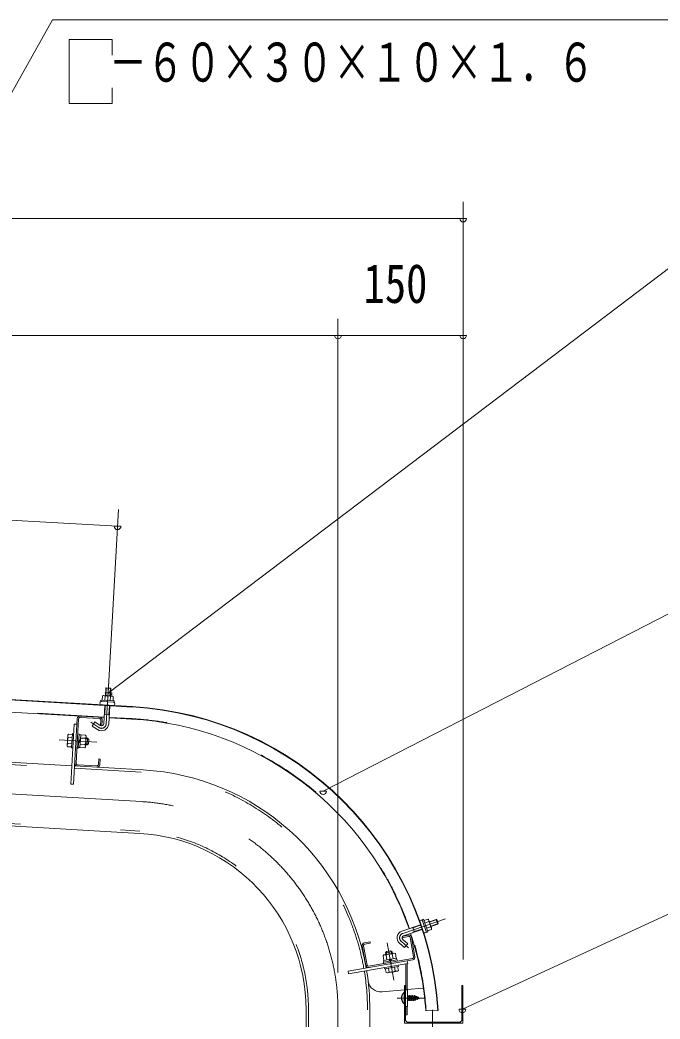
# Model space of a CAD drawing. Units: millimetres, scale not verified. Extents: x -22986 to 22989, y -10500 to 10500.
# Drawn here: x 16825 to 18743, y 5449 to 8445 of the extents above; entities that cross this region are included whole.
import ezdxf
from ezdxf.enums import TextEntityAlignment as Align

# ---------------------------------------------------------------- set-up
doc = ezdxf.new("R2010")
doc.units = ezdxf.units.MM
doc.header["$LTSCALE"] = 50
doc.linetypes.add('USER2', pattern=[10, 4, -6])
doc.linetypes.add('USER3', pattern=[24, 12, -5, 2, -5])
for name, color, linetype, lineweight in [('0-6_2-03BODL', 7, 'Continuous', 18), ('0-7_2-13HIDDEN', 3, 'USER2', 18), ('0-8_2-23CENTER', 3, 'USER3', 18), ('0-9_2-43THIN', 4, 'Continuous', 18), ('0-A_2-53DIM', 3, 'Continuous', 18)]:
    doc.layers.add(name, color=color, linetype=linetype, lineweight=lineweight)
doc.styles.add('ＭＳ ゴシック', font='')
doc.styles.get('ＭＳ ゴシック').set_extended_font_data('MS Gothic')

msp = doc.modelspace()

# ---------------------------------------------------------------- linework, layer by layer
at = {"layer": '0-6_2-03BODL'}
for p, q in [((17161.95, 6384.98), (14641.6, 6530.28)), ((14641.68, 6531.59), (17162.01, 6386.18)), ((17081.81, 6440.99), (17096.76, 6440.16)), ((15750.22, 6430.02), (17076.77, 6353.53)), ((17079.09, 6405.05), (17079.8, 6417.79)), ((17096.05, 6416.91), (17095.34, 6404.08)), ((17075.69, 6334.67), (17078.88, 6389.74)), ((17093.82, 6388.91), (17090.64, 6333.85)), ((17063.58, 6350.32), (17004.61, 6353.76)), ((17077.31, 6362.85), (17092.26, 6361.93)), ((17091.71, 6352.7), (17159.84, 6348.77)), ((16987.46, 6333.71), (16995.45, 6333.25)), ((17000.45, 6350), (16992.68, 6216.2)), ((16981.11, 6293.31), (16969.17, 6294.05)), ((17020.62, 6291.13), (17006.09, 6291.87)), ((17006.62, 6301.3), (17021.16, 6300.45)), ((17027.32, 6291.28), (17022.31, 6291.59)), ((16980.25, 6208.91), (15646.72, 6285.77)), ((16968.09, 6275.3), (16980.02, 6274.66)), ((16999.34, 6261.59), (16995.33, 6261.83)), ((17004.39, 6263.08), (16999.47, 6263.39)), ((17000.32, 6277.84), (17005.54, 6282.54)), ((17005.85, 6287.56), (17000.52, 6282.85)), ((17005, 6273.21), (17019.54, 6272.37)), ((17028.8, 6273.73), (17021.37, 6274.14)), ((17022.2, 6289.08), (17029.72, 6288.68)), ((16988.27, 6208.42), (17194.11, 6196.57)), ((16996.44, 6211.94), (17055.42, 6208.6)), ((17183.11, 6006.11), (15627.75, 6095.83)), ((18024.92, 5732.17), (17969.5, 5713.33)), ((18006.82, 5710.22), (18002.02, 5724.36)), ((18050.1, 5741.35), (18037.98, 5737.26)), ((18043.17, 5721.87), (18055.29, 5725.96)), ((18072.41, 5748.21), (18051.54, 5741.17)), ((17989.59, 5697.05), (17972.89, 5694.05)), ((17974.29, 5699.2), (18029.73, 5717.96)), ((18004.49, 5635.75), (17994.29, 5693.85)), ((17998.19, 5694.55), (18008.39, 5636.35)), ((17860.69, 5610.35), (17850.49, 5668.45)), ((17854.39, 5669.15), (17864.69, 5611.05)), ((17873.69, 5680.65), (17856.99, 5677.75)), ((17976.83, 5663.86), (17962.1, 5676.78)), ((17939.89, 5650.95), (17920.19, 5647.45)), ((17924.49, 5626.65), (17921.99, 5640.95)), ((17922.19, 5650.35), (17923.49, 5643.05)), ((17938.29, 5645.65), (17936.99, 5652.95)), ((17940.39, 5644.25), (17942.89, 5629.95)), ((17869.29, 5607.85), (18001.29, 5631.06)), ((17928.79, 5602.05), (17930.89, 5590.25)), ((17929.69, 5622.55), (17933.69, 5628.35)), ((17938.59, 5629.15), (17934.59, 5623.35)), ((17949.39, 5593.45), (17947.29, 5605.35)), ((17958.59, 5595.15), (17956.49, 5606.95)), ((17958.99, 5607.35), (17958.29, 5611.35)), ((17981.49, 5537.25), (17981.49, 5615.35)), ((17985.19, 5616.05), (17985.19, 5537.25)), ((17985.19, 5537.65), (18032.29, 5541.95)), ((17909.99, 5530.86), (17977.19, 5536.95)), ((17986.79, 5518.25), (17986.44, 5519.13)), ((17996.99, 5519.75), (17999.69, 5504.75)), ((18000.59, 5518.25), (18003.29, 5506.25)), ((18003.89, 5504.75), (18001.19, 5519.75)), ((18002.39, 5519.75), (18005.09, 5504.75)), ((18005.69, 5506.25), (18002.99, 5518.25)), ((18005.99, 5518.25), (18006.59, 5519.75)), ((18007.79, 5519.63), (18010.49, 5505.96)), ((18016.79, 5514.41), (18013.72, 5515.64)), ((18022.19, 5512.25), (18019.69, 5513.25)), ((18020.57, 5511.61), (18022.19, 5512.25)), ((17986.44, 5506.25), (17987.09, 5506.25)), ((17987.69, 5504.75), (17988.89, 5504.75)), ((17989.49, 5506.25), (17992.49, 5506.25)), ((17993.09, 5504.75), (17994.29, 5504.75)), ((17998.49, 5504.75), (17997.89, 5506.25)), ((18011.09, 5507.81), (18014.09, 5509.01)), ((17682.31, 5477.35), (17682.31, 4609.93)), ((17873.06, 4609.93), (17873.06, 5477.35)), ((18040.62, 5473.84), (18078.11, 5475.28))]:
    msp.add_line(p, q, dxfattribs=at)
for points in [[(17080.56, 6419.02), (17081.81, 6440.99), (17083.17, 6442.24), (17095.6, 6441.52), (17096.76, 6440.16), (17095.5, 6418.19)], [(17103.47, 6403.59), (17104.17, 6416.43), (17102.02, 6417.74), (17073.94, 6419.37), (17071.78, 6418.28), (17070.97, 6405.44)], [(16987.46, 6333.71), (16977.06, 6154.01), (16985.08, 6153.55), (16996.44, 6350.24)], [(17065.48, 6329.58), (17049.26, 6340.26), (17041.03, 6327.74), (17057.26, 6317.05)], [(17071.36, 6345.92), (17070.31, 6328.86), (17066.3, 6329.11), (17067.35, 6346.06)], [(16979.49, 6265.23), (16967.55, 6265.97), (16965.93, 6269.01), (16967.83, 6300.51), (16969.71, 6303.38), (16981.65, 6302.74)], [(16985.76, 6305), (16981.85, 6305.25), (16979.38, 6262.82), (16983.39, 6262.58)], [(16999.34, 6261.59), (17001.82, 6304.01), (16997.8, 6304.26)], [(17001.68, 6302.31), (17006.69, 6302), (17004.39, 6263.08)], [(17021.16, 6300.45), (17022.69, 6297.31), (17020.89, 6265.92), (17019, 6262.94), (17004.46, 6263.79)], [(17021.17, 6271.63), (17026.19, 6271.32), (17027.32, 6291.28), (17030.88, 6287.32), (17030.15, 6274.88), (17026.19, 6271.32)], [(17059.58, 6212.36), (17060.63, 6229.32), (17064.54, 6229.07), (17063.59, 6212.12)], [(18035.38, 5744.96), (18047.5, 5749.04), (18049.37, 5747.41), (18058.42, 5720.77), (18057.99, 5718.28), (18045.77, 5714.18)], [(18056.36, 5726.93), (18077.21, 5734.08), (18077.99, 5735.61), (18073.95, 5747.44), (18072.41, 5748.21), (18077.21, 5734.08)], [(17972.89, 5694.05), (17972.19, 5698.05), (17988.89, 5700.95)], [(17857.69, 5673.75), (17874.39, 5676.76), (17873.69, 5680.65)], [(17972.01, 5688.01), (17986.73, 5675.2), (17976.83, 5663.86)], [(17952.19, 5631.55), (17949.69, 5645.85), (17946.39, 5647.05), (17915.39, 5641.55), (17912.69, 5639.35), (17915.19, 5625.05)], [(17915.39, 5619.95), (17914.49, 5624.95), (17952.89, 5631.65), (17953.79, 5626.75)], [(17920.99, 5642.55), (17920.19, 5647.45), (17923.19, 5651.85), (17935.49, 5654.05), (17939.89, 5650.95), (17940.69, 5646.05)], [(18001.99, 5627.15), (17807.89, 5592.95), (17809.29, 5585.05), (17986.59, 5616.25), (17985.19, 5624.15)], [(17956.19, 5623.15), (17955.49, 5627.05), (17913.69, 5619.65), (17914.29, 5615.75)], [(17958.99, 5607.35), (17917.09, 5599.95), (17916.39, 5603.95)], [(17919.59, 5600.45), (17921.69, 5588.55), (17924.89, 5587.45), (17955.89, 5592.85), (17958.59, 5595.15)], [(17977.19, 5494.55), (17976.14, 5494.55), (17976.14, 5529.95), (17977.19, 5529.95)], [(17980.19, 5537.25), (17986.49, 5537.25), (17986.49, 5487.26), (17980.19, 5487.26)], [(17989.79, 5518.25), (17986.79, 5518.25), (17989.49, 5506.25), (17988.89, 5504.75), (17986.44, 5518.36)], [(17986.44, 5511.7), (17987.69, 5504.75), (17987.09, 5506.25), (17986.44, 5509.15)], [(18011.39, 5516.57), (18008.39, 5517.77), (18007.79, 5519.63), (18006.59, 5519.75), (18009.29, 5505.48), (18008.69, 5506.85), (18005.99, 5518.25), (18002.99, 5518.25), (18002.39, 5519.75), (18001.19, 5519.75), (18000.59, 5518.25), (17997.59, 5518.25), (18000.29, 5506.25), (17999.69, 5504.75), (17998.49, 5504.75), (17995.79, 5519.75), (17995.19, 5518.25), (17992.19, 5518.25), (17991.59, 5519.75), (17990.39, 5519.75), (17993.09, 5504.75), (17992.49, 5506.25), (17989.79, 5518.25), (17990.39, 5519.75)], [(17991.59, 5519.75), (17994.29, 5504.75), (17994.89, 5506.25), (17992.19, 5518.25)], [(17994.89, 5506.25), (17997.89, 5506.25), (17995.19, 5518.25)], [(17995.79, 5519.75), (17996.99, 5519.75), (17997.59, 5518.25)], [(18009.29, 5505.48), (18010.49, 5505.96), (18011.09, 5507.81), (18008.39, 5517.77)], [(18014.69, 5507.64), (18014.09, 5509.01), (18011.39, 5516.57), (18011.99, 5517.95)], [(18016.49, 5509.97), (18015.89, 5508.12), (18013.19, 5517.47), (18011.99, 5517.95), (18014.69, 5507.64), (18015.89, 5508.12)], [(18013.79, 5515.61), (18016.49, 5509.97), (18019.47, 5511.17)], [(18019.49, 5511.17), (18016.79, 5514.41), (18017.39, 5515.79), (18018.59, 5515.31), (18021.29, 5510.28), (18020.09, 5509.8), (18017.39, 5515.79)], [(17981.49, 5487.26), (17981.49, 5461.65), (17985.19, 5461.65), (17985.19, 5487.26)], [(18000.29, 5506.25), (18003.29, 5506.25), (18003.89, 5504.75), (18005.09, 5504.75), (18005.69, 5506.25), (18007.19, 5506.25), (18008.69, 5506.85)]]:
    msp.add_lwpolyline(points, dxfattribs=at)
for points in [[(17106.93, 6399.42), (17067.01, 6401.69), (17067.26, 6405.7), (17107.18, 6403.43)], [(18047.02, 5710.63), (18034.12, 5748.51), (18030.38, 5747.22), (18043.27, 5709.34)], [(17980.19, 5549.75), (17977.19, 5549.75), (17977.19, 5437.25), (18152.19, 5437.25), (18152.19, 5549.75), (18149.19, 5549.75), (18149.19, 5445.25), (18144.19, 5440.25), (17985.19, 5440.25), (17980.19, 5445.25)]]:
    msp.add_lwpolyline(points, close=True, dxfattribs=at)
for centre, radius, start, end in [((17075.42, 6412.12), 7.2, 52.31573, 112.31573), ((17086.51, 6391.73), 26.9, 69.11203, 104.28795), ((17099.79, 6410.75), 7.2, 61.08424, 121.08424), ((17069.21, 6396.57), 5, 86.6998, 266.69981), ((17104.21, 6394.51), 5, 266.70062, 86.70061), ((17105.11, 5412.89), 973.75, 3.66928, 86.7), ((17105.11, 5412.89), 975, 3.66928, 86.7), ((17004.46, 6349.75), 8, 86.6973, 176.70264), ((17004.46, 6349.75), 4, 86.6973, 176.6973), ((17063.34, 6346.31), 8, 356.70145, 86.70122), ((17069.07, 6335.12), 21.5, 236.7, 356.7), ((17063.34, 6346.31), 4, 356.70923, 86.70122), ((17069.07, 6335.12), 6.6, 236.7, 356.7), ((17105.11, 5412.89), 937.5, 19.15445, 86.7), ((16993, 6283.26), 26.1, 155.67365, 197.72446), ((16974.91, 6298.38), 7.2, 176.69905, 217.42587), ((16995.71, 6283.17), 26.1, 335.67365, 17.72446), ((17015.43, 6296.13), 7.2, 315.97221, 356.69905), ((16973.29, 6270.29), 7.2, 135.97223, 176.69905), ((17013.81, 6267.95), 7.2, 356.69907, 37.42587), ((16996.69, 6215.95), 8, 176.6973, 266.68846), ((16996.69, 6215.95), 4, 176.6973, 266.68846), ((17055.57, 6212.51), 8, 266.69951, 356.70207), ((17055.57, 6212.51), 4, 266.69951, 356.70921), ((17152.69, 5477.35), 720.4, 9.99998, 86.70386), ((17152.69, 5477.35), 529.6, 0, 86.70386), ((18027.62, 5741.6), 4.42, 18.80226, 199.61011), ((18043.22, 5743.33), 7.2, 344.33989, 44.33989), ((18028.45, 5725.48), 26.9, 1.13916, 36.31508), ((18051.01, 5720.24), 7.2, 353.10841, 53.1084), ((17976.42, 5692.94), 21.5, 108.72787, 228.72787), ((17976.42, 5692.94), 6.6, 108.72173, 228.72173), ((17990.29, 5693.15), 8, 10.0014, 100.00119), ((17990.29, 5693.15), 4, 10.0014, 99.99344), ((17105.11, 5412.89), 937.5, 3.72806, 18.24078), ((18037.63, 5712.11), 4.45, 197.78821, 18.80226), ((17858.39, 5669.85), 8, 100.00056, 190.00311), ((17858.39, 5669.85), 4, 99.99344, 190.00311), ((17918.29, 5634.75), 7.2, 59.27232, 99.99915), ((17935.39, 5618.55), 26.1, 78.97723, 121.02805), ((17945.99, 5639.65), 7.2, 99.99915, 140.72595), ((18000.59, 5635.05), 4, 280.00536, 10.00534), ((18000.59, 5635.05), 8, 280, 10.00534), ((17868.59, 5611.75), 8, 190.00107, 280.00534), ((17868.59, 5611.75), 4, 190.01419, 280.00534), ((17152.69, 5477.35), 720.4, 0, 9.36368), ((17925.29, 5594.75), 7.2, 280.00275, 320.72954), ((17935.89, 5615.85), 26.1, 258.97453, 301.02534), ((17953.09, 5599.65), 7.2, 239.27589, 280.00275), ((17905.79, 5568.15), 37.5, 187.75275, 276.44835), ((17990.99, 5512.25), 23.1, 129.98303, 230.0168), ((17979.44, 5512.25), 11.55, 137.75334, 222.24648)]:
    msp.add_arc(centre, radius, start, end, dxfattribs=at)
at = {"layer": '0-7_2-13HIDDEN'}
for p, q in [((17076.82, 6354.83), (15750.3, 6431.32)), ((17159.89, 6350.07), (17091.77, 6353.9)), ((15646.32, 6278.82), (16979.82, 6201.89)), ((16987.84, 6201.4), (17193.78, 6189.56)), ((15628.15, 6102.78), (17183.54, 6013.13)), ((17689.31, 5477.35), (17689.31, 4609.93)), ((17866.06, 4609.93), (17866.06, 5477.35))]:
    msp.add_line(p, q, dxfattribs=at)
for centre, radius, start, end in [((17105.11, 5412.89), 938.75, 19.15395, 86.7), ((17152.69, 5477.35), 713.4, 9.99994, 86.70386), ((17152.69, 5477.35), 536.6, 0, 86.70386), ((17105.11, 5412.89), 938.75, 3.72806, 18.24139), ((17152.69, 5477.35), 713.4, 0, 9.35741)]:
    msp.add_arc(centre, radius, start, end, dxfattribs=at)
at = {"layer": '0-8_2-23CENTER'}
for p, q in [((17090.56, 6463.44), (17083.11, 6334.26)), ((17061.42, 6323.32), (17036.88, 6339.49)), ((17055.49, 6279.66), (16941.95, 6286.2)), ((17188.66, 6101.39), (15616.52, 6192.01)), ((17971.88, 5706.31), (18100.2, 5749.75)), ((17944.79, 5565.55), (17924.99, 5677.55)), ((17967.11, 5682.4), (17989.2, 5663.03)), ((17954.99, 5512.25), (18034.89, 5512.25)), ((17777.69, -899.96), (17777.69, 5477.35))]:
    msp.add_line(p, q, dxfattribs=at)
msp.add_lwpolyline([(18061.21, 5477.35), (18061.21, 1409.63), (18368.06, 1297.94)], dxfattribs=at)
for centre, radius, start, end in [((17069.07, 6335.12), 14.1, 236.7, 356.7), ((17152.69, 5477.35), 625, 0, 86.70386), ((17976.42, 5692.94), 14.1, 108.73015, 228.73015)]:
    msp.add_arc(centre, radius, start, end, dxfattribs=at)
at = {"layer": '0-9_2-43THIN'}
for p, q in [((17083.17, 6442.24), (17081.76, 6418.97)), ((17094.3, 6418.25), (17095.6, 6441.52)), ((18073.95, 5747.44), (18051.92, 5740.01)), ((18055.96, 5728.19), (18077.99, 5735.61))]:
    msp.add_line(p, q, dxfattribs=at)
for points in [[(17076.99, 6358.14), (17078.51, 6362.8), (17080.08, 6389.68)], [(17092.62, 6388.96), (17091.05, 6362.08), (17092.03, 6357.32)], [(17997.59, 5722.87), (18002.4, 5723.2), (18025.33, 5730.98)], [(18029.34, 5719.13), (18006.44, 5711.38), (18002.39, 5708.73)]]:
    msp.add_lwpolyline(points, dxfattribs=at)
at = {"layer": '0-A_2-53DIM'}
for p, q in [((17101.37, 8241.76), (17101.37, 8194.94)), ((18152.69, 7899.33), (18152.69, 5627.7)), ((14552.69, 7849.33), (18152.69, 7849.33)), ((18162.69, 7849.33), (18142.69, 7849.33)), ((18827.69, 7744.93), (17090.31, 6427.52)), ((17777.69, 5588.64), (17777.69, 7549.33)), ((18152.69, 7499.33), (14552.69, 7499.33)), ((17787.69, 7499.33), (17767.69, 7499.33)), ((18162.69, 7499.33), (18142.69, 7499.33)), ((17117.28, 6926.91), (14672.6, 7067.87)), ((17088.5, 6427.74), (17120.16, 6976.83)), ((17127.28, 6926.91), (17107.28, 6926.91)), ((17733.49, 6132.39), (18827.69, 6694.93)), ((17100.31, 6427.52), (17080.31, 6427.52)), ((17743.49, 6132.39), (17723.49, 6132.39)), ((18160.42, 5478.5), (18140.42, 5478.5))]:
    msp.add_line(p, q, dxfattribs=at)
for points in [[(15720.71, 6298.37), (16922.59, 8444.93), (19072.59, 8444.93)], [(17101.37, 8194.94), (16972.59, 8194.94), (16972.59, 8386.37), (17101.37, 8386.37), (17101.37, 8339.56)], [(18150.42, 5478.5), (18827.69, 5791.9), (20527.69, 5791.9)]]:
    msp.add_lwpolyline(points, dxfattribs=at)
for centre in [(18152.69, 7849.33), (17777.69, 7499.33), (18152.69, 7499.33), (17117.28, 6926.91), (17090.31, 6427.52), (17733.49, 6132.39), (18150.42, 5478.5)]:
    msp.add_arc(centre, 10, 180, 0, dxfattribs=at)

# ---------------------------------------------------------------- texts
at = {"layer": '0-A_2-53DIM', "color": 7, "style": 'ＭＳ ゴシック'}
for s, width, p in [('\u3000－６０×３０×１０×１．６', 0.7, (16980.59, 8224.7)), ('150', 0.8, (17854.36, 7561.33))]:
    msp.add_text(s, height=117.2, dxfattribs=dict(at, width=width)).set_placement(p, align=Align.BOTTOM_LEFT)

doc.saveas('drawing.dxf')
